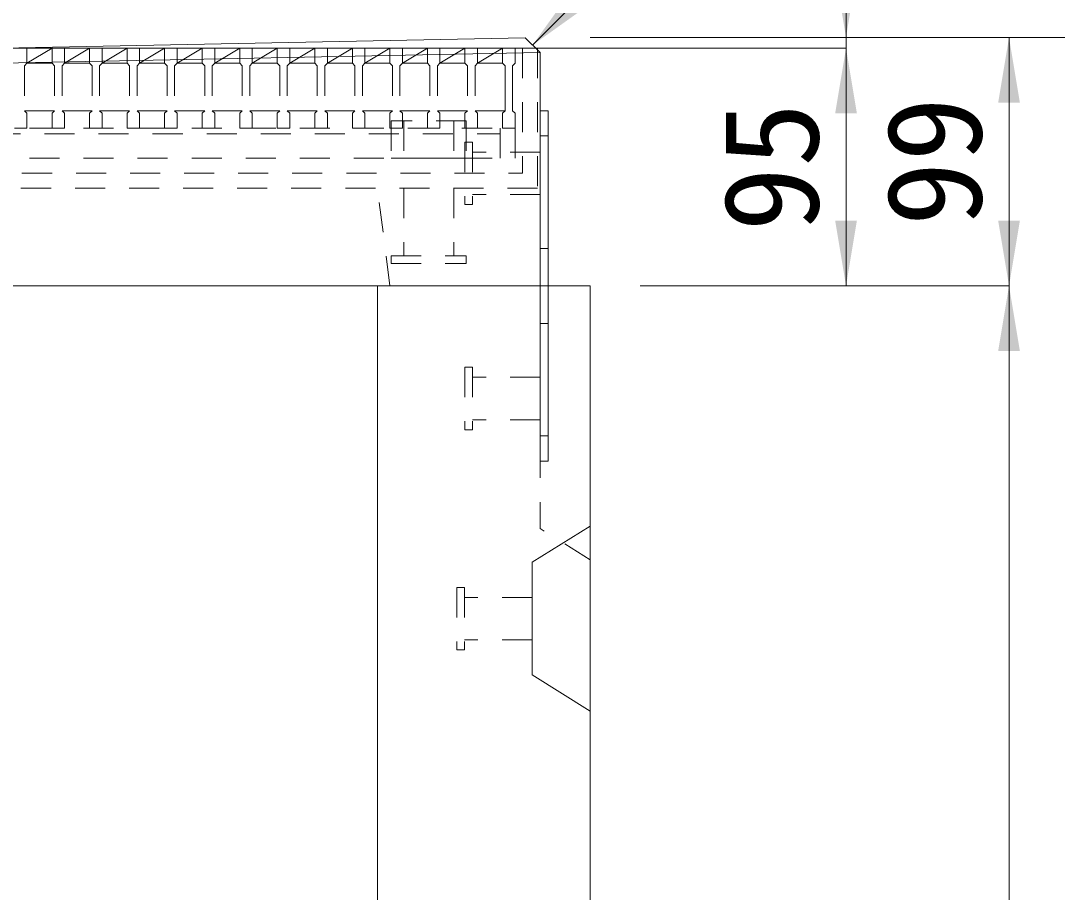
# Model space of a CAD drawing. Units: millimetres at full size, sheet at 1:40; some dimension numbers follow another scale. Extents: x 69750 to 116230, y -28801 to 513.
# Drawn here: x 89089.8 to 89504, y -20384.9 to -20036.5 of the extents above; entities that cross this region are included whole.
import ezdxf
from ezdxf.enums import TextEntityAlignment as Align

# ---------------------------------------------------------------- set-up
doc = ezdxf.new("R2010")
doc.units = ezdxf.units.MM
doc.header["$LTSCALE"] = 40
doc.linetypes.add('USER1', pattern=[0.54, 0.3, -0.24])
for name, color, linetype, lineweight in [('インサート', 92, 'USER1', 5), ('グレーチング', 7, 'USER1', 5), ('ジョイントプレート', 7, 'USER1', 9), ('受枠', 3, 'USER1', 9), ('寸法線', 7, 'Continuous', 9), ('引出線', 4, 'Continuous', 9), ('本体', 7, 'Continuous', 20)]:
    doc.layers.add(name, color=color, linetype=linetype, lineweight=lineweight)
doc.styles.add('ＭＳ ゴシック', font='')
doc.styles.get('ＭＳ ゴシック').set_extended_font_data('MS Gothic')

# ---------------------------------------------------------------- blocks, each defined once
blk = doc.blocks.new('filled_arrow')
at = {"color": 0, "linetype": 'Continuous', "lineweight": -2}
blk.add_solid([(7.5, 1.25), (0, 0), (7.5, -1.25)], dxfattribs=at)

msp = doc.modelspace()

# ---------------------------------------------------------------- linework, layer by layer
at = {"layer": 'インサート'}
for p, q in [((89237.83, -20076.49), (89237.83, -20091.49)), ((89267.83, -20076.49), (89237.83, -20076.49)), ((89242.83, -20076.49), (89242.83, -20091.49)), ((89262.83, -20076.49), (89262.83, -20091.49)), ((89267.83, -20076.49), (89267.83, -20091.49)), ((89270.32, -20085), (89267.32, -20085)), ((89267.32, -20085), (89267.32, -20110)), ((89270.33, -20085), (89267.32, -20085)), ((89267.32, -20085), (89267.32, -20110)), ((89270.32, -20085), (89270.32, -20110)), ((89270.33, -20085), (89270.33, -20110)), ((89297.32, -20089), (89270.32, -20089)), ((89297.33, -20089), (89270.33, -20089)), ((89297.32, -20089), (89297.32, -20106)), ((89267.83, -20091.49), (89237.83, -20091.49)), ((89242.83, -20103.49), (89242.83, -20130.49)), ((89262.83, -20103.49), (89262.83, -20130.49)), ((89297.32, -20106), (89270.32, -20106)), ((89297.33, -20106), (89270.33, -20106)), ((89270.32, -20110), (89267.32, -20110)), ((89270.33, -20110), (89267.32, -20110)), ((89237.83, -20130.49), (89267.83, -20130.49)), ((89237.83, -20133.49), (89237.83, -20130.49)), ((89267.83, -20133.49), (89267.83, -20130.49)), ((89237.83, -20133.49), (89267.83, -20133.49)), ((89267.32, -20175), (89267.32, -20199.99)), ((89270.32, -20175), (89267.32, -20175)), ((89270.32, -20175), (89270.32, -20199.99)), ((89297.33, -20178.99), (89270.32, -20178.99)), ((89297.33, -20178.99), (89297.33, -20196)), ((89297.33, -20196), (89270.32, -20196)), ((89270.32, -20199.99), (89267.32, -20199.99)), ((89264.12, -20263), (89264.12, -20288)), ((89267.12, -20263), (89264.12, -20263)), ((89267.12, -20263), (89267.12, -20288)), ((89294.12, -20267), (89267.12, -20267)), ((89294.12, -20267), (89294.12, -20284)), ((89294.12, -20284), (89267.12, -20284)), ((89267.12, -20288), (89264.12, -20288))]:
    msp.add_line(p, q, dxfattribs=at)
at = {"layer": 'グレーチング'}
for p, q in [((89287.33, -20047.49), (88877.33, -20047.49)), ((89087.33, -20047.49), (89092.33, -20047.49)), ((89092.33, -20047.49), (89092.33, -20053.49)), ((89092.33, -20053.49), (89102.33, -20047.49)), ((89102.33, -20047.49), (89107.33, -20047.49)), ((89102.33, -20047.49), (89102.33, -20053.49)), ((89107.33, -20047.49), (89107.33, -20053.49)), ((89107.33, -20053.49), (89117.33, -20047.49)), ((89117.33, -20047.49), (89122.33, -20047.49)), ((89117.33, -20047.49), (89117.33, -20053.49)), ((89122.33, -20047.49), (89122.33, -20053.49)), ((89122.33, -20053.49), (89132.33, -20047.49)), ((89132.33, -20047.49), (89132.33, -20053.49)), ((89132.33, -20047.49), (89137.33, -20047.49)), ((89137.33, -20047.49), (89137.33, -20053.49)), ((89137.33, -20053.49), (89147.33, -20047.49)), ((89147.33, -20047.49), (89147.33, -20053.49)), ((89147.33, -20047.49), (89152.33, -20047.49)), ((89152.33, -20047.49), (89152.33, -20053.49)), ((89152.33, -20053.49), (89162.33, -20047.49)), ((89162.33, -20047.49), (89167.33, -20047.49)), ((89162.33, -20047.49), (89162.33, -20053.49)), ((89167.33, -20047.49), (89167.33, -20053.49)), ((89167.33, -20053.49), (89177.33, -20047.49)), ((89177.33, -20047.49), (89182.33, -20047.49)), ((89177.33, -20047.49), (89177.33, -20053.49)), ((89182.33, -20047.49), (89182.33, -20053.49)), ((89182.33, -20053.49), (89192.33, -20047.49)), ((89192.33, -20047.49), (89197.33, -20047.49)), ((89192.33, -20047.49), (89192.33, -20053.49)), ((89197.33, -20047.49), (89197.33, -20053.49)), ((89197.33, -20053.49), (89207.33, -20047.49)), ((89207.33, -20047.49), (89212.33, -20047.49)), ((89207.33, -20047.49), (89207.33, -20053.49)), ((89212.33, -20047.49), (89212.33, -20053.49)), ((89212.33, -20053.49), (89222.33, -20047.49)), ((89222.33, -20047.49), (89222.33, -20053.49)), ((89222.33, -20047.49), (89227.33, -20047.49)), ((89227.33, -20047.49), (89227.33, -20053.49)), ((89227.33, -20053.49), (89237.33, -20047.49)), ((89237.33, -20047.49), (89237.33, -20053.49)), ((89242.33, -20047.49), (89242.33, -20053.49)), ((89242.33, -20053.49), (89252.33, -20047.49)), ((89252.33, -20047.49), (89252.33, -20053.49)), ((89257.33, -20047.49), (89257.33, -20053.49)), ((89257.33, -20053.49), (89267.33, -20047.49)), ((89267.33, -20047.49), (89267.33, -20053.49)), ((89272.33, -20047.49), (89272.33, -20053.49)), ((89272.33, -20053.49), (89282.33, -20047.49)), ((89092.33, -20053.49), (89091.33, -20054.49)), ((89091.33, -20054.49), (89091.33, -20072.49)), ((89092.33, -20053.49), (89102.33, -20053.49)), ((89102.33, -20053.49), (89103.33, -20054.49)), ((89103.33, -20054.49), (89103.33, -20072.49)), ((89107.33, -20053.49), (89106.33, -20054.49)), ((89106.33, -20054.49), (89106.33, -20072.49)), ((89107.33, -20053.49), (89117.33, -20053.49)), ((89117.33, -20053.49), (89118.33, -20054.49)), ((89118.33, -20054.49), (89118.33, -20072.49)), ((89122.33, -20053.49), (89121.33, -20054.49)), ((89121.33, -20054.49), (89121.33, -20072.49)), ((89122.33, -20053.49), (89132.33, -20053.49)), ((89132.33, -20053.49), (89133.33, -20054.49)), ((89133.33, -20054.49), (89133.33, -20072.49)), ((89137.33, -20053.49), (89136.33, -20054.49)), ((89136.33, -20054.49), (89136.33, -20072.49)), ((89137.33, -20053.49), (89147.33, -20053.49)), ((89147.33, -20053.49), (89148.33, -20054.49)), ((89148.33, -20054.49), (89148.33, -20072.49)), ((89152.33, -20053.49), (89151.33, -20054.49)), ((89151.33, -20054.49), (89151.33, -20072.49)), ((89152.33, -20053.49), (89162.33, -20053.49)), ((89162.33, -20053.49), (89163.33, -20054.49)), ((89163.33, -20054.49), (89163.33, -20072.49)), ((89167.33, -20053.49), (89166.33, -20054.49)), ((89166.33, -20054.49), (89166.33, -20072.49)), ((89167.33, -20053.49), (89177.33, -20053.49)), ((89177.33, -20053.49), (89178.33, -20054.49)), ((89178.33, -20054.49), (89178.33, -20072.49)), ((89182.33, -20053.49), (89181.33, -20054.49)), ((89181.33, -20054.49), (89181.33, -20072.49)), ((89182.33, -20053.49), (89192.33, -20053.49)), ((89192.33, -20053.49), (89193.33, -20054.49)), ((89193.33, -20054.49), (89193.33, -20072.49)), ((89197.33, -20053.49), (89196.33, -20054.49)), ((89196.33, -20054.49), (89196.33, -20072.49)), ((89197.33, -20053.49), (89207.33, -20053.49)), ((89207.33, -20053.49), (89208.33, -20054.49)), ((89208.33, -20054.49), (89208.33, -20072.49)), ((89212.33, -20053.49), (89211.33, -20054.49)), ((89211.33, -20054.49), (89211.33, -20072.49)), ((89212.33, -20053.49), (89222.33, -20053.49)), ((89222.33, -20053.49), (89223.33, -20054.49)), ((89223.33, -20054.49), (89223.33, -20072.49)), ((89227.33, -20053.49), (89226.33, -20054.49)), ((89226.33, -20054.49), (89226.33, -20072.49)), ((89227.33, -20053.49), (89237.33, -20053.49)), ((89237.33, -20053.49), (89238.33, -20054.49)), ((89238.33, -20054.49), (89238.33, -20072.49)), ((89242.33, -20053.49), (89241.33, -20054.49)), ((89241.33, -20054.49), (89241.33, -20072.49)), ((89242.33, -20053.49), (89252.33, -20053.49)), ((89252.33, -20053.49), (89253.33, -20054.49)), ((89253.33, -20054.49), (89253.33, -20072.49)), ((89257.33, -20053.49), (89256.33, -20054.49)), ((89256.33, -20054.49), (89256.33, -20072.49)), ((89257.33, -20053.49), (89267.33, -20053.49)), ((89267.33, -20053.49), (89268.33, -20054.49)), ((89268.33, -20054.49), (89268.33, -20072.49)), ((89272.33, -20053.49), (89271.33, -20054.49)), ((89271.33, -20054.49), (89271.33, -20072.49)), ((89272.33, -20053.49), (89282.33, -20053.49)), ((89092.33, -20073.49), (89091.33, -20072.49)), ((89091.33, -20072.49), (89103.33, -20072.49)), ((89102.33, -20073.49), (89103.33, -20072.49)), ((89107.33, -20073.49), (89106.33, -20072.49)), ((89106.33, -20072.49), (89118.33, -20072.49)), ((89117.33, -20073.49), (89118.33, -20072.49)), ((89122.33, -20073.49), (89121.33, -20072.49)), ((89121.33, -20072.49), (89133.33, -20072.49)), ((89132.33, -20073.49), (89133.33, -20072.49)), ((89137.33, -20073.49), (89136.33, -20072.49)), ((89136.33, -20072.49), (89148.33, -20072.49)), ((89147.33, -20073.49), (89148.33, -20072.49)), ((89152.33, -20073.49), (89151.33, -20072.49)), ((89151.33, -20072.49), (89163.33, -20072.49)), ((89162.33, -20073.49), (89163.33, -20072.49)), ((89167.33, -20073.49), (89166.33, -20072.49)), ((89166.33, -20072.49), (89178.33, -20072.49)), ((89177.33, -20073.49), (89178.33, -20072.49)), ((89182.33, -20073.49), (89181.33, -20072.49)), ((89181.33, -20072.49), (89193.33, -20072.49)), ((89192.33, -20073.49), (89193.33, -20072.49)), ((89197.33, -20073.49), (89196.33, -20072.49)), ((89196.33, -20072.49), (89208.33, -20072.49)), ((89207.33, -20073.49), (89208.33, -20072.49)), ((89212.33, -20073.49), (89211.33, -20072.49)), ((89211.33, -20072.49), (89223.33, -20072.49)), ((89222.33, -20073.49), (89223.33, -20072.49)), ((89227.33, -20073.49), (89226.33, -20072.49)), ((89226.33, -20072.49), (89238.33, -20072.49)), ((89237.33, -20073.49), (89238.33, -20072.49)), ((89242.33, -20073.49), (89241.33, -20072.49)), ((89241.33, -20072.49), (89253.33, -20072.49)), ((89252.33, -20073.49), (89253.33, -20072.49)), ((89257.33, -20073.49), (89256.33, -20072.49)), ((89256.33, -20072.49), (89268.33, -20072.49)), ((89267.33, -20073.49), (89268.33, -20072.49)), ((89272.33, -20073.49), (89271.33, -20072.49)), ((89271.33, -20072.49), (89283.33, -20072.49)), ((89092.33, -20079.49), (89092.33, -20073.49)), ((89102.33, -20079.49), (89102.33, -20073.49)), ((89107.33, -20079.49), (89107.33, -20073.49)), ((89117.33, -20079.49), (89117.33, -20073.49)), ((89122.33, -20079.49), (89122.33, -20073.49)), ((89132.33, -20079.49), (89132.33, -20073.49)), ((89137.33, -20079.49), (89137.33, -20073.49)), ((89147.33, -20079.49), (89147.33, -20073.49)), ((89152.33, -20079.49), (89152.33, -20073.49)), ((89162.33, -20079.49), (89162.33, -20073.49)), ((89167.33, -20079.49), (89167.33, -20073.49)), ((89177.33, -20079.49), (89177.33, -20073.49)), ((89182.33, -20079.49), (89182.33, -20073.49)), ((89192.33, -20079.49), (89192.33, -20073.49)), ((89197.33, -20079.49), (89197.33, -20073.49)), ((89207.33, -20079.49), (89207.33, -20073.49)), ((89212.33, -20079.49), (89212.33, -20073.49)), ((89222.33, -20079.49), (89222.33, -20073.49)), ((89227.33, -20079.49), (89227.33, -20073.49)), ((89237.33, -20079.49), (89237.33, -20073.49)), ((89242.33, -20079.49), (89242.33, -20073.49)), ((89252.33, -20079.49), (89252.33, -20073.49)), ((89257.33, -20079.49), (89257.33, -20073.49)), ((89267.33, -20079.49), (89267.33, -20073.49)), ((89272.33, -20079.49), (89272.33, -20073.49)), ((89087.33, -20079.49), (89092.33, -20079.49)), ((89102.33, -20079.49), (89107.33, -20079.49)), ((89117.33, -20079.49), (89122.33, -20079.49)), ((89132.33, -20079.49), (89137.33, -20079.49)), ((89147.33, -20079.49), (89152.33, -20079.49)), ((89162.33, -20079.49), (89167.33, -20079.49)), ((89177.33, -20079.49), (89182.33, -20079.49)), ((89192.33, -20079.49), (89197.33, -20079.49)), ((89207.33, -20079.49), (89212.33, -20079.49)), ((89222.33, -20079.49), (89227.33, -20079.49)), ((89237.33, -20079.49), (89242.33, -20079.49)), ((89252.33, -20079.49), (89257.33, -20079.49)), ((89267.33, -20079.49), (89272.33, -20079.49))]:
    msp.add_line(p, q, dxfattribs=at)
at = {"layer": 'グレーチング', "linetype": 'Continuous'}
for p, q in [((89282.33, -20047.49), (89287.33, -20047.49)), ((89282.33, -20047.49), (89282.33, -20053.49)), ((89287.33, -20047.49), (89287.33, -20053.49)), ((89282.33, -20053.49), (89283.33, -20054.49)), ((89283.33, -20054.49), (89283.33, -20072.49)), ((89287.33, -20053.49), (89286.33, -20054.49)), ((89286.33, -20054.49), (89286.33, -20072.49)), ((89282.33, -20073.49), (89283.33, -20072.49)), ((89287.33, -20073.49), (89286.33, -20072.49)), ((89282.33, -20079.49), (89282.33, -20073.49)), ((89287.33, -20079.49), (89287.33, -20073.49)), ((89282.33, -20079.49), (89287.33, -20079.49)), ((89287.33, -20079.49), (89282.33, -20079.49))]:
    msp.add_line(p, q, dxfattribs=at)
at = {"layer": 'ジョイントプレート'}
for p, q in [((89300.53, -20082.49), (89297.33, -20082.49)), ((89300.53, -20127.5), (89297.33, -20127.5)), ((89300.53, -20157.49), (89297.33, -20157.49)), ((89300.53, -20202.5), (89297.33, -20202.5))]:
    msp.add_line(p, q, dxfattribs=at)
at = {"layer": 'ジョイントプレート', "linetype": 'Continuous'}
msp.add_lwpolyline([(89297.33, -20212.5), (89297.33, -20072.49), (89300.53, -20072.49), (89300.53, -20212.5)], close=True, dxfattribs=at)
at = {"layer": '受枠'}
for p, q in [((89296.33, -20047.49), (88868.33, -20047.49)), ((89290.33, -20047.49), (89290.33, -20097.49)), ((89296.33, -20047.49), (89296.33, -20103.49)), ((88874.33, -20097.49), (89290.33, -20097.49)), ((89296.33, -20103.49), (88868.33, -20103.49))]:
    msp.add_line(p, q, dxfattribs=at)
at = {"layer": '受枠', "lineweight": 5}
for p, q in [((88877.33, -20079.49), (89287.33, -20079.49)), ((89281.33, -20079.49), (89281.33, -20091.49)), ((89287.33, -20079.49), (89287.33, -20097.49)), ((88883.33, -20081.79), (89281.33, -20081.79)), ((88877.33, -20091.49), (89287.33, -20091.49))]:
    msp.add_line(p, q, dxfattribs=at)
at = {"layer": '寸法線'}
for p, q in [((89419.56, -20099.49), (89419.56, -19991.19)), ((89317.32, -20043.19), (89419.56, -20043.19)), ((89317.33, -20043.19), (89484.69, -20043.19)), ((89317.33, -20043.19), (89600.28, -20043.19)), ((89484.69, -20043.19), (89484.69, -20142.49)), ((89102.33, -20047.49), (89419.56, -20047.49)), ((89102.33, -20047.49), (89419.56, -20047.49)), ((89419.56, -20142.49), (89419.56, -20047.49)), ((89337.33, -20142.49), (89484.69, -20142.49)), ((89337.33, -20142.49), (89484.69, -20142.49)), ((89337.33, -20142.49), (89419.56, -20142.49)), ((89484.69, -20142.49), (89484.69, -21192.49))]:
    msp.add_line(p, q, dxfattribs=at)
at = {"layer": '引出線'}
msp.add_lwpolyline([(89294.33, -20046.25), (89380.57, -19960.01), (89447.68, -19960.01)], dxfattribs=at)
at = {"layer": '本体'}
for p, q in [((89082.33, -20047.49), (89291.33, -20043.31)), ((89291.33, -20043.31), (89297.33, -20049.19)), ((89297.33, -20049.19), (89297.33, -20142.49)), ((89317.33, -20142.49), (88867.33, -20142.49)), ((89232.32, -20471.97), (89232.32, -20142.49)), ((89317.33, -21192.49), (89317.33, -20142.49))]:
    msp.add_line(p, q, dxfattribs=at)
at = {"layer": '本体', "lineweight": 5}
for p, q in [((89082.33, -20053.5), (89297.32, -20049.2)), ((89317.33, -20238.5), (89294.12, -20253)), ((89294.12, -20253), (89294.12, -20298)), ((89317.33, -20312.5), (89294.12, -20298))]:
    msp.add_line(p, q, dxfattribs=at)
at = {"layer": '本体', "linetype": 'USER1', "lineweight": 9}
msp.add_line((89237.33, -20142.49), (89232.33, -20103.49), dxfattribs=at)
at = {"layer": '本体', "linetype": 'USER1', "lineweight": 5}
for p in [(89297.33, -20142.49), (89317.33, -20252)]:
    msp.add_line(p, (89297.33, -20239.5), dxfattribs=at)

# ---------------------------------------------------------------- block references
at = {"layer": '寸法線', "xscale": 3.47, "yscale": 3.47}
for p, rotation in [((89419.56, -20043.19), 90), ((89484.69, -20043.19), 270), ((89419.56, -20047.49), 270), ((89419.56, -20047.49), 270), ((89419.56, -20142.49), 90), ((89484.69, -20142.49), 90), ((89484.69, -20142.49), 270)]:
    msp.add_blockref('filled_arrow', p, dxfattribs=dict(at, rotation=rotation))
at = {"layer": '引出線', "xscale": 3.47, "yscale": 3.47, "rotation": 45}
msp.add_blockref('filled_arrow', (89294.33, -20046.25), dxfattribs=at)

# ---------------------------------------------------------------- texts
at = {"layer": '寸法線', "style": 'ＭＳ ゴシック'}
for s, p in [('95', (89389.56, -20094.99)), ('99', (89454.69, -20092.84))]:
    msp.add_text(s, height=37.98, rotation=90, dxfattribs=at).set_placement(p, align=Align.MIDDLE_CENTER)

doc.saveas('drawing.dxf')
